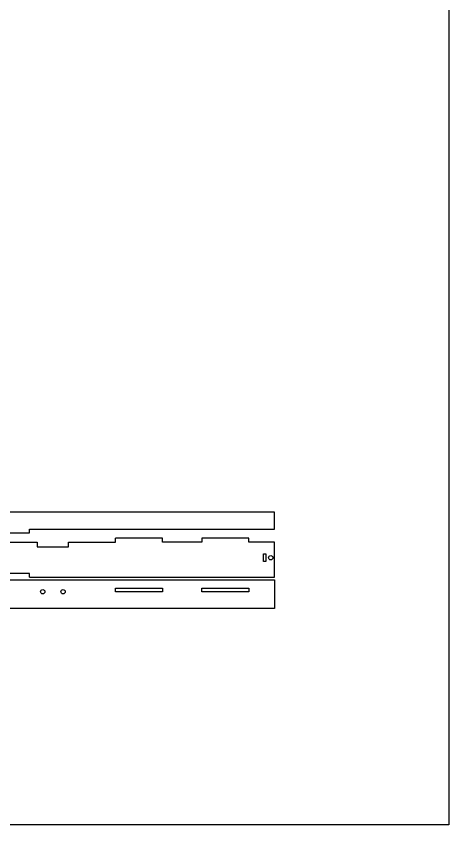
# Model space of a CAD drawing. Header units: inches. Extents: x 17799.5 to 17853.5, y 16359.4 to 16398.9.
# Drawn here: x 17839.67 to 17853.48, y 16359.42 to 16385.21 of the extents above; entities that cross this region are included whole.
import ezdxf

# ---------------------------------------------------------------- set-up
doc = ezdxf.new("R2010")
doc.units = ezdxf.units.IN
doc.header["$MEASUREMENT"] = 0

msp = doc.modelspace()

# ---------------------------------------------------------------- linework, layer by layer
at = {"color": 3}
msp.add_lwpolyline([(17799.502, 16392.851), (17853.48, 16392.851), (17853.48, 16359.424), (17799.502, 16359.424)], close=True, dxfattribs=at)
at = {"color": 1, "linetype": 'ByBlock'}
for points in [[(17838.844, 16368.731), (17840.094, 16368.731), (17840.094, 16368.856), (17847.92, 16368.856), (17847.92, 16369.393), (17833.769, 16369.393), (17833.769, 16368.731), (17834.594, 16368.731), (17834.594, 16368.856)], [(17837.344, 16368.568), (17838.844, 16368.568), (17838.844, 16368.443), (17840.344, 16368.443), (17840.344, 16368.293), (17841.344, 16368.293), (17841.344, 16368.443), (17842.844, 16368.443), (17842.844, 16368.568)], [(17844.344, 16368.443), (17844.344, 16368.568), (17842.844, 16368.568)], [(17845.594, 16368.568), (17845.594, 16368.443), (17844.344, 16368.443)], [(17847.094, 16368.443), (17847.094, 16368.568), (17845.594, 16368.568)], [(17840.094, 16367.318), (17847.92, 16367.318), (17847.92, 16368.443), (17847.094, 16368.443)], [(17840.094, 16367.318), (17840.094, 16367.443), (17838.844, 16367.443)], [(17844.344, 16366.857), (17842.844, 16366.857), (17842.844, 16366.972), (17844.344, 16366.972), (17844.344, 16366.857)], [(17847.094, 16366.857), (17845.594, 16366.857), (17845.594, 16366.972), (17847.094, 16366.972), (17847.094, 16366.857)]]:
    msp.add_lwpolyline(points, dxfattribs=at)
for points in [[(17847.639, 16368.068), (17847.639, 16367.818), (17847.564, 16367.818), (17847.564, 16368.068)], [(17834.019, 16367.232), (17847.92, 16367.232), (17847.92, 16366.32), (17833.769, 16366.32), (17833.769, 16366.982), (17834.019, 16366.982)]]:
    msp.add_lwpolyline(points, close=True, dxfattribs=at)
for centre in [(17847.795, 16367.943), (17840.519, 16366.857), (17841.169, 16366.857)]:
    msp.add_circle(centre, 0.07, dxfattribs=at)

doc.saveas('drawing.dxf')
